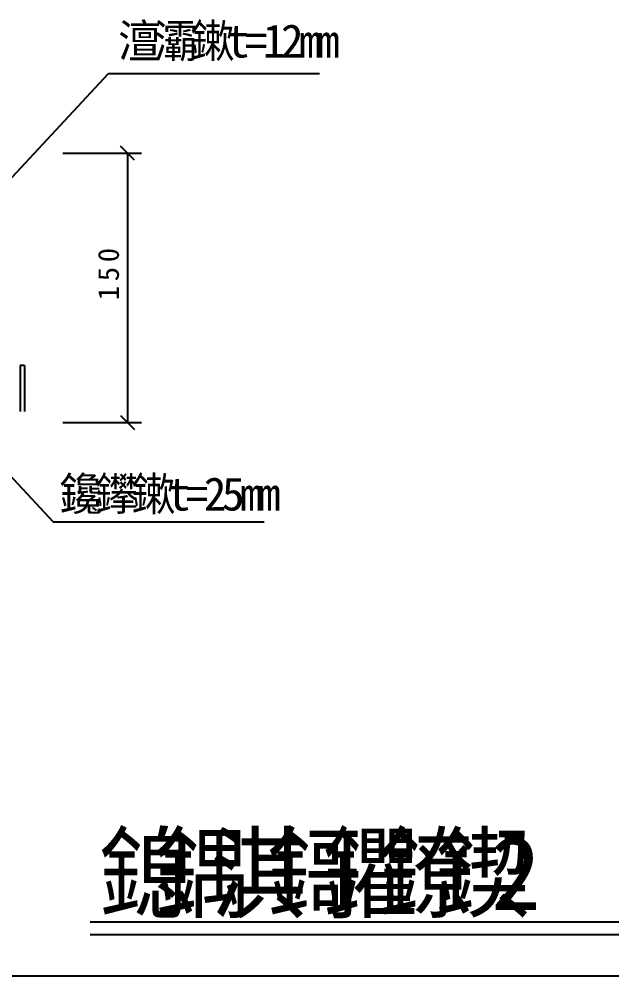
# Model space of a CAD drawing. Header units: metres. Extents: x 0 to 420, y 0 to 297.
# Drawn here: x 191 to 276, y 0 to 137.2 of the extents above; entities that cross this region are included whole.
import ezdxf

# ---------------------------------------------------------------- set-up
doc = ezdxf.new("R2010")
doc.units = ezdxf.units.M

msp = doc.modelspace()

# ---------------------------------------------------------------- linework, layer by layer
for p, q in [((189.43, 113.86), (203.84, 129.35)), ((203.84, 129.35), (234.11, 129.35)), ((207.59, 116.95), (205.59, 118.95)), ((197.31, 117.95), (208.59, 117.95)), ((206.59, 117.95), (206.59, 79.34)), ((191.18, 87.52), (191.18, 80.91)), ((191.8, 87.52), (191.18, 87.52)), ((191.8, 87.52), (191.8, 80.91)), ((181.49, 80.58), (195.9, 65.08)), ((205.59, 80.34), (207.59, 78.34)), ((197.31, 79.34), (208.59, 79.34)), ((195.9, 65.08), (226.18, 65.08)), ((201.22, 7.73), (282.61, 7.73)), ((201.22, 5.94), (282.58, 5.94)), ((0, 0), (420, 0))]:
    msp.add_line(p, q)

# ---------------------------------------------------------------- texts
for s, height, p in [('澶', 4.77, (205.24, 131.66)), ('鏉', 4.77, (215.61, 131.66)), ('灞', 4.77, (210.42, 131.66)), ('t', 4.77, (220.79, 131.66)), ('1', 4.77, (225.97, 131.66)), ('2', 4.77, (228.56, 131.66)), ('=', 4.77, (223.38, 131.66)), ('m', 4.77, (231.15, 131.66)), ('m', 4.77, (233.74, 131.66)), ('鑱', 4.77, (196.78, 66.71)), ('鑻', 4.77, (201.96, 66.71)), ('鏉', 4.77, (207.14, 66.71)), ('2', 4.77, (217.5, 66.71)), ('5', 4.77, (220.09, 66.71)), ('t', 4.77, (212.32, 66.71)), ('=', 4.77, (214.91, 66.71)), ('m', 4.77, (222.68, 66.71)), ('m', 4.77, (225.27, 66.71)), ('鎴', 10.55, (202.46, 9.45)), ('鍝', 10.55, (210.48, 9.45)), ('淇', 10.55, (218.51, 9.45)), ('鎶', 10.55, (226.54, 9.45)), ('鑺', 10.55, (234.57, 9.45)), ('鐐', 10.55, (242.59, 9.45)), ('鍥', 10.55, (250.62, 9.45)), ('2', 10.55, (258.65, 9.45))]:
    msp.add_text(s, height=height).set_placement(p)
for s, p in [('0', (205.34, 102.32)), ('5', (205.34, 99.59)), ('1', (205.34, 96.86))]:
    msp.add_text(s, height=3, rotation=90).set_placement(p)

doc.saveas('drawing.dxf')
